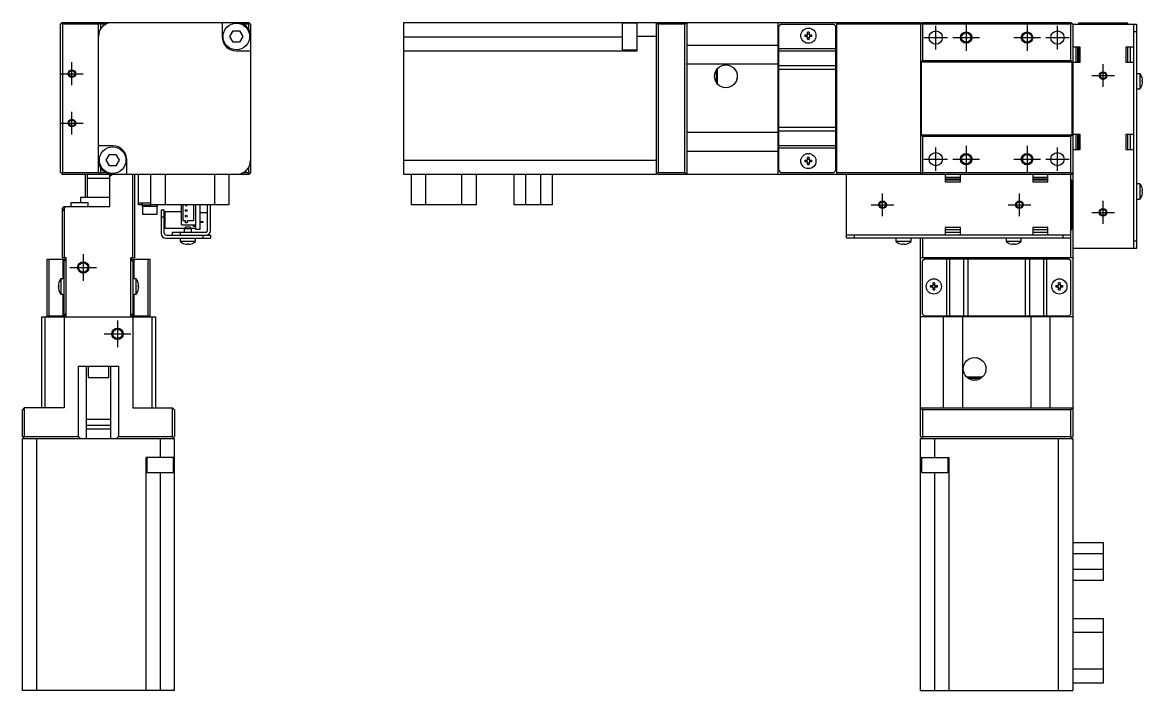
# Model space of a CAD drawing. Extents: x 0 to 615, y -8 to 370.
# Drawn here: x 320.9 to 615.5, y 102 to 277.9 of the extents above; entities that cross this region are included whole.
import ezdxf

# ---------------------------------------------------------------- set-up
doc = ezdxf.new("R2010")
doc.units = 0
doc.header["$LTSCALE"] = 0.5
doc.linetypes.add('CENTER', pattern=[50.8, 31.75, -6.35, 6.35, -6.35])
for name, color, linetype in [('MSM_CENTER', 1, 'CENTER'), ('MSM_CONTINUOUS', 7, 'CONTINUOUS'), ('MSM_NARROW', 5, 'CONTINUOUS')]:
    doc.layers.add(name, color=color, linetype=linetype)

msp = doc.modelspace()

# ---------------------------------------------------------------- linework, layer by layer
at = {"layer": 'MSM_CENTER'}
for p, q in [((561.07, 270.82), (561.07, 277.02)), ((569.07, 277.42), (569.07, 270.42)), ((585.07, 277.42), (585.07, 270.42)), ((593.07, 270.82), (593.07, 277.02)), ((557.97, 273.92), (564.17, 273.92)), ((565.57, 273.92), (572.57, 273.92)), ((581.57, 273.92), (588.57, 273.92)), ((589.97, 273.92), (596.17, 273.92)), ((333.88, 261.42), (333.88, 267.42)), ((605.07, 260.92), (605.07, 266.92)), ((330.88, 264.42), (336.88, 264.42)), ((602.07, 263.92), (608.07, 263.92)), ((333.88, 248.42), (333.88, 254.42)), ((330.88, 251.42), (336.88, 251.42)), ((561.07, 238.82), (561.07, 245.02)), ((569.07, 245.42), (569.07, 238.42)), ((585.07, 245.42), (585.07, 238.42)), ((593.07, 238.82), (593.07, 245.02)), ((557.97, 241.92), (564.17, 241.92)), ((565.57, 241.92), (572.57, 241.92)), ((581.57, 241.92), (588.57, 241.92)), ((589.97, 241.92), (596.17, 241.92)), ((547.07, 226.92), (547.07, 232.92)), ((583.07, 226.92), (583.07, 232.92)), ((544.07, 229.92), (550.07, 229.92)), ((580.07, 229.92), (586.07, 229.92)), ((605.07, 224.92), (605.07, 230.92)), ((602.07, 227.92), (608.07, 227.92)), ((336.88, 216.92), (336.88, 209.92)), ((333.38, 213.42), (340.38, 213.42)), ((345.88, 199.42), (345.88, 192.42)), ((342.38, 195.92), (349.38, 195.92))]:
    msp.add_line(p, q, dxfattribs=at)
at = {"layer": 'MSM_CONTINUOUS'}
for p, q in [((331.38, 277.92), (330.88, 277.42)), ((330.88, 238.42), (330.88, 277.42)), ((331.13, 277.67), (331.38, 277.42)), ((331.38, 277.92), (380.38, 277.92)), ((331.38, 277.42), (331.38, 238.42)), ((340.88, 277.42), (331.38, 277.42)), ((340.88, 277.42), (341.38, 277.92)), ((340.88, 238.42), (340.88, 277.42)), ((341.38, 277.42), (341.13, 277.67)), ((341.38, 277.42), (341.38, 276.08)), ((342.72, 277.42), (341.38, 277.42)), ((373.39, 277.92), (373.39, 274.13)), ((380.38, 277.42), (379.03, 277.42)), ((380.38, 277.92), (380.88, 277.42)), ((380.63, 277.67), (380.38, 277.42)), ((380.38, 276.08), (380.38, 277.42)), ((380.88, 277.42), (380.88, 238.42)), ((421.17, 237.92), (421.17, 277.92)), ((421.17, 277.92), (487.57, 277.92)), ((478.57, 277.69), (478.57, 270.69)), ((482.57, 277.69), (478.57, 277.69)), ((482.57, 270.43), (482.57, 277.92)), ((487.57, 277.92), (487.57, 237.92)), ((488.07, 277.92), (487.57, 277.42)), ((487.82, 277.67), (488.07, 277.42)), ((488.07, 277.92), (557.07, 277.92)), ((488.07, 277.42), (488.07, 238.42)), ((495.07, 277.42), (488.07, 277.42)), ((495.07, 277.42), (495.57, 277.92)), ((495.07, 238.42), (495.07, 277.42)), ((495.57, 277.92), (495.57, 237.92)), ((519.57, 277.92), (519.57, 237.92)), ((520.27, 277.42), (519.77, 276.92)), ((519.77, 238.92), (519.77, 276.92)), ((520.27, 277.42), (534.27, 277.42)), ((534.77, 276.92), (534.27, 277.42)), ((534.77, 238.92), (534.77, 276.92)), ((535.07, 237.92), (535.07, 277.92)), ((557.07, 277.42), (535.07, 277.42)), ((557.07, 277.92), (557.07, 237.92)), ((557.07, 277.42), (557.57, 277.92)), ((557.32, 277.67), (557.57, 277.42)), ((557.57, 277.92), (596.57, 277.92)), ((596.57, 277.42), (557.57, 277.42)), ((557.57, 277.42), (557.57, 267.92)), ((596.57, 277.92), (597.07, 277.42)), ((596.57, 277.42), (596.82, 277.67)), ((596.57, 267.92), (596.57, 277.42)), ((597.07, 277.42), (613.87, 277.42)), ((597.07, 277.42), (597.07, 168.92)), ((598.57, 277.72), (598.57, 277.42)), ((611.57, 277.72), (598.57, 277.72)), ((611.57, 277.42), (611.57, 277.72)), ((613.07, 277.42), (613.07, 218.42)), ((613.87, 277.42), (613.87, 218.42)), ((375.41, 274.19), (376.27, 275.69)), ((376.27, 272.69), (375.41, 274.19)), ((376.27, 275.69), (378.01, 275.69)), ((378.01, 275.69), (378.87, 274.19)), ((378.87, 274.19), (378.01, 272.69)), ((421.17, 274.13), (478.57, 274.13)), ((487.57, 274.22), (482.57, 274.22)), ((526.64, 274.62), (527.37, 274.62)), ((527.37, 274.22), (526.64, 274.22)), ((527.37, 274.62), (527.37, 275.35)), ((527.37, 273.49), (527.37, 274.22)), ((527.77, 275.35), (527.77, 274.62)), ((527.77, 274.62), (528.5, 274.62)), ((527.77, 274.22), (527.77, 273.49)), ((528.5, 274.22), (527.77, 274.22)), ((560.87, 275.66), (561.27, 275.66)), ((592.87, 275.66), (593.27, 275.66)), ((613.87, 275.42), (613.07, 275.42)), ((378.01, 272.69), (376.27, 272.69)), ((495.57, 271.92), (519.57, 271.92)), ((519.77, 272.17), (519.57, 272.17)), ((519.77, 271.04), (534.77, 271.04)), ((535.07, 272.17), (534.77, 272.17)), ((535.07, 271.67), (534.77, 271.67)), ((599.07, 271.42), (597.07, 271.42)), ((597.87, 271.42), (597.87, 267.42)), ((598.37, 271.42), (598.37, 267.42)), ((598.57, 271.42), (598.57, 267.42)), ((599.07, 267.42), (599.07, 271.42)), ((611.07, 271.42), (611.07, 267.42)), ((613.07, 271.42), (611.07, 271.42)), ((611.57, 267.42), (611.57, 271.42)), ((612.27, 267.42), (612.27, 271.42)), ((377.09, 270.43), (380.88, 270.43)), ((421.17, 270.43), (482.57, 270.43)), ((478.57, 270.69), (482.57, 270.69)), ((519.77, 268.92), (519.57, 268.92)), ((534.77, 270.34), (519.77, 270.34)), ((519.57, 266.92), (495.57, 266.92)), ((503.37, 262.06), (503.37, 265.38)), ((503.67, 261.68), (503.67, 265.76)), ((519.77, 267.92), (519.57, 267.92)), ((519.74, 265.2), (519.57, 265.2)), ((519.74, 265.8), (519.74, 250.04)), ((519.77, 265.8), (519.74, 265.8)), ((519.77, 266.57), (534.77, 266.57)), ((534.77, 265.51), (519.77, 265.51)), ((534.77, 266.17), (535.07, 266.17)), ((557.57, 267.92), (557.22, 267.57)), ((557.22, 267.57), (557.22, 248.27)), ((557.22, 267.57), (596.92, 267.57)), ((557.57, 267.92), (596.57, 267.92)), ((596.92, 267.57), (596.57, 267.92)), ((596.92, 248.27), (596.92, 267.57)), ((597.07, 267.42), (599.07, 267.42)), ((611.07, 267.42), (613.07, 267.42)), ((508.77, 263.14), (508.81, 263.14)), ((508.77, 262.95), (508.77, 263.14)), ((519.57, 262.7), (519.74, 262.7)), ((519.77, 264.75), (519.74, 264.75)), ((519.77, 264.16), (519.74, 264.16)), ((534.87, 262.92), (534.77, 262.92)), ((534.87, 252.92), (534.87, 262.92)), ((535.07, 262.72), (534.87, 262.92)), ((614.77, 264.42), (613.87, 264.42)), ((614.77, 264.42), (614.77, 260.42)), ((615.34, 263.31), (615.34, 263.31)), ((615.34, 262.6), (615.46, 262.6)), ((615.34, 262.24), (615.34, 262.6)), ((615.46, 262.24), (615.34, 262.24)), ((519.57, 260.2), (519.74, 260.2)), ((613.87, 260.42), (614.77, 260.42)), ((615.34, 261.53), (615.34, 261.54)), ((519.74, 255.65), (519.57, 255.65)), ((519.74, 253.15), (519.57, 253.15)), ((519.57, 250.65), (519.74, 250.65)), ((519.77, 251.68), (519.74, 251.68)), ((519.77, 251.1), (519.74, 251.1)), ((534.77, 252.92), (534.87, 252.92)), ((534.87, 252.92), (535.07, 253.12)), ((519.57, 248.92), (495.57, 248.92)), ((519.57, 247.92), (519.77, 247.92)), ((519.74, 250.04), (519.77, 250.04)), ((519.77, 250.34), (534.77, 250.34)), ((534.77, 249.28), (519.77, 249.28)), ((535.07, 249.67), (534.77, 249.67)), ((557.22, 248.27), (557.57, 247.92)), ((596.92, 248.27), (557.22, 248.27)), ((557.57, 247.92), (557.57, 238.42)), ((596.57, 247.92), (557.57, 247.92)), ((596.57, 247.92), (596.92, 248.27)), ((596.57, 238.42), (596.57, 247.92)), ((599.07, 248.42), (597.07, 248.42)), ((597.87, 248.42), (597.87, 244.42)), ((598.37, 248.42), (598.37, 244.42)), ((598.57, 248.42), (598.57, 244.42)), ((599.07, 244.42), (599.07, 248.42)), ((613.07, 248.42), (611.07, 248.42)), ((611.07, 248.42), (611.07, 244.42)), ((611.57, 244.42), (611.57, 248.42)), ((612.27, 244.42), (612.27, 248.42)), ((344.67, 245.41), (340.88, 245.41)), ((519.57, 246.92), (519.77, 246.92)), ((519.77, 245.51), (534.77, 245.51)), ((534.77, 244.8), (519.77, 244.8)), ((342.88, 241.66), (343.75, 243.16)), ((343.75, 240.16), (342.88, 241.66)), ((343.75, 243.16), (345.48, 243.16)), ((345.48, 243.16), (346.35, 241.66)), ((346.35, 241.66), (345.48, 240.16)), ((348.37, 237.92), (348.37, 241.71)), ((421.17, 241.62), (487.57, 241.62)), ((519.57, 243.92), (495.57, 243.92)), ((519.57, 243.67), (519.77, 243.67)), ((526.64, 241.62), (527.37, 241.62)), ((527.37, 241.62), (527.37, 242.35)), ((527.77, 242.35), (527.77, 241.62)), ((527.77, 241.62), (528.5, 241.62)), ((534.77, 244.17), (535.07, 244.17)), ((534.77, 243.67), (535.07, 243.67)), ((597.07, 244.42), (599.07, 244.42)), ((611.07, 244.42), (613.07, 244.42)), ((341.38, 239.77), (341.38, 238.42)), ((345.48, 240.16), (343.75, 240.16)), ((380.38, 238.42), (380.38, 239.77)), ((519.77, 238.92), (520.27, 238.42)), ((527.37, 241.22), (526.64, 241.22)), ((527.37, 240.49), (527.37, 241.22)), ((528.5, 241.22), (527.77, 241.22)), ((527.77, 241.22), (527.77, 240.49)), ((534.27, 238.42), (534.77, 238.92)), ((330.88, 238.42), (331.38, 237.92)), ((331.38, 238.42), (331.13, 238.17)), ((331.38, 238.42), (340.88, 238.42)), ((380.38, 237.92), (331.38, 237.92)), ((337.38, 237.92), (337.38, 231.92)), ((337.88, 237.92), (337.88, 231.92)), ((337.88, 236.92), (343.88, 236.92)), ((341.38, 237.92), (340.88, 238.42)), ((341.13, 238.17), (341.38, 238.42)), ((341.38, 238.42), (342.72, 238.42)), ((343.88, 229.42), (343.88, 237.92)), ((343.88, 237.42), (344.38, 237.92)), ((349.88, 215.92), (349.88, 237.92)), ((350.38, 237.92), (350.38, 215.92)), ((351.38, 229.92), (351.38, 237.92)), ((354.68, 229.92), (354.68, 237.92)), ((358.38, 237.92), (358.38, 229.92)), ((371.48, 229.92), (371.48, 237.92)), ((375.18, 237.92), (375.18, 229.92)), ((379.03, 238.42), (380.38, 238.42)), ((380.88, 238.42), (380.38, 237.92)), ((380.63, 238.17), (380.38, 238.42)), ((487.57, 237.92), (421.17, 237.92)), ((423.17, 229.92), (423.17, 237.92)), ((426.87, 237.92), (426.87, 229.92)), ((436.47, 229.92), (436.47, 237.92)), ((440.17, 237.92), (440.17, 229.92)), ((450.17, 229.92), (450.17, 237.92)), ((453.17, 237.92), (453.17, 229.92)), ((457.17, 229.92), (457.17, 237.92)), ((460.17, 237.92), (460.17, 229.92)), ((488.07, 237.92), (487.57, 238.42)), ((488.07, 238.42), (487.82, 238.17)), ((488.07, 238.42), (495.07, 238.42)), ((597.07, 237.92), (488.07, 237.92)), ((495.57, 237.92), (495.07, 238.42)), ((520.27, 238.42), (534.27, 238.42)), ((535.07, 238.42), (557.07, 238.42)), ((537.57, 221.12), (537.57, 237.92)), ((557.57, 237.92), (557.07, 238.42)), ((557.57, 238.42), (557.32, 238.17)), ((557.57, 238.42), (596.57, 238.42)), ((563.57, 237.92), (563.57, 235.92)), ((567.57, 237.12), (563.57, 237.12)), ((567.57, 236.62), (563.57, 236.62)), ((567.57, 236.42), (563.57, 236.42)), ((563.57, 235.92), (567.57, 235.92)), ((567.57, 235.92), (567.57, 237.92)), ((586.57, 237.92), (586.57, 235.92)), ((590.57, 237.12), (586.57, 237.12)), ((590.57, 236.62), (586.57, 236.62)), ((590.57, 236.42), (586.57, 236.42)), ((586.57, 235.92), (590.57, 235.92)), ((590.57, 235.92), (590.57, 237.92)), ((597.07, 238.42), (596.57, 237.92)), ((596.82, 238.17), (596.57, 238.42)), ((596.57, 215.92), (596.57, 237.92)), ((596.87, 236.42), (596.57, 236.42)), ((596.87, 223.42), (596.87, 236.42)), ((614.77, 235.42), (613.87, 235.42)), ((614.77, 235.42), (614.77, 231.42)), ((615.34, 234.31), (615.34, 234.31)), ((615.34, 233.6), (615.46, 233.6)), ((615.34, 233.24), (615.34, 233.6)), ((615.46, 233.24), (615.34, 233.24)), ((338.13, 230.42), (333.63, 230.42)), ((333.63, 230.42), (333.63, 229.42)), ((336.13, 231.92), (343.88, 231.92)), ((336.13, 231.92), (336.13, 230.42)), ((338.13, 229.42), (338.13, 230.42)), ((351.38, 230.42), (354.68, 230.42)), ((352.38, 229.92), (351.38, 229.92)), ((352.38, 230.42), (352.38, 229.42)), ((352.38, 229.92), (354.68, 229.92)), ((375.18, 229.92), (354.68, 229.92)), ((356.38, 229.42), (356.38, 229.92)), ((362.68, 224.67), (362.68, 229.92)), ((363.18, 225.67), (363.18, 229.92)), ((365.88, 229.92), (365.88, 225.67)), ((366.38, 229.92), (366.38, 223.42)), ((367.58, 229.92), (367.58, 223.42)), ((369.58, 223.12), (369.58, 229.92)), ((370.38, 223.12), (370.38, 229.92)), ((440.17, 229.92), (423.17, 229.92)), ((460.17, 229.92), (450.17, 229.92)), ((613.87, 231.42), (614.77, 231.42)), ((615.34, 232.53), (615.34, 232.54)), ((331.38, 228.92), (331.88, 229.42)), ((331.38, 215.92), (331.38, 228.92)), ((331.88, 228.81), (331.38, 228.31)), ((332.18, 229.42), (331.88, 228.81)), ((331.88, 229.42), (343.88, 229.42)), ((331.88, 228.81), (331.88, 215.92)), ((356.38, 229.42), (352.38, 229.42)), ((352.48, 229.42), (352.48, 227.42)), ((352.48, 227.42), (356.28, 227.42)), ((356.28, 227.42), (356.28, 229.42)), ((357.38, 228.62), (357.38, 222.32)), ((357.38, 228.62), (358.18, 228.62)), ((358.18, 222.42), (358.18, 228.62)), ((358.38, 223.67), (358.38, 228.17)), ((358.38, 228.17), (362.68, 228.17)), ((367.58, 227.92), (369.58, 227.92)), ((358.18, 226.62), (357.38, 226.62)), ((362.68, 224.67), (366.38, 224.67)), ((363.73, 225.67), (363.18, 225.67)), ((363.88, 224.12), (363.58, 223.82)), ((363.73, 225.17), (363.73, 225.67)), ((364.23, 225.17), (363.73, 225.17)), ((363.88, 224.12), (364.88, 224.12)), ((364.23, 225.67), (364.23, 225.17)), ((365.88, 225.67), (364.23, 225.67)), ((365.18, 223.82), (364.88, 224.12)), ((365.83, 224.22), (365.83, 224.67)), ((366.38, 224.22), (365.83, 224.22)), ((367.58, 225.55), (368.38, 225.55)), ((367.58, 225.3), (368.38, 225.3)), ((368.38, 225.3), (368.38, 225.55)), ((563.57, 223.92), (563.57, 221.92)), ((567.57, 223.92), (563.57, 223.92)), ((567.57, 221.92), (567.57, 223.92)), ((590.57, 223.92), (586.57, 223.92)), ((586.57, 223.92), (586.57, 221.92)), ((590.57, 221.92), (590.57, 223.92)), ((363.43, 223.67), (358.38, 223.67)), ((358.58, 221.12), (370.38, 221.12)), ((358.68, 221.92), (370.38, 221.92)), ((360.38, 221.92), (360.38, 222.72)), ((360.38, 222.72), (369.18, 222.72)), ((362.38, 222.72), (362.38, 221.92)), ((362.38, 221.12), (362.38, 220.22)), ((363.58, 223.82), (363.38, 223.62)), ((365.38, 223.62), (363.38, 223.62)), ((363.38, 223.62), (363.38, 222.72)), ((365.38, 223.62), (365.18, 223.82)), ((366.38, 223.67), (365.33, 223.67)), ((365.38, 222.72), (365.38, 223.62)), ((367.58, 223.42), (366.38, 223.42)), ((366.38, 220.22), (366.38, 221.12)), ((368.38, 221.12), (368.38, 221.92)), ((370.38, 221.92), (370.38, 221.12)), ((596.57, 221.92), (537.57, 221.92)), ((596.57, 221.12), (537.57, 221.12)), ((539.57, 221.92), (539.57, 221.12)), ((550.57, 221.12), (550.57, 220.22)), ((554.57, 220.22), (554.57, 221.12)), ((557.07, 168.92), (557.07, 221.12)), ((557.57, 221.12), (557.57, 215.92)), ((563.57, 223.42), (567.57, 223.42)), ((563.57, 222.72), (567.57, 222.72)), ((579.57, 221.12), (579.57, 220.22)), ((583.57, 220.22), (583.57, 221.12)), ((586.57, 223.42), (590.57, 223.42)), ((586.57, 222.72), (590.57, 222.72)), ((594.57, 221.12), (594.57, 221.92)), ((596.57, 223.42), (596.87, 223.42)), ((366.38, 220.22), (362.38, 220.22)), ((363.49, 219.65), (363.49, 219.65)), ((364.2, 219.65), (364.56, 219.65)), ((364.2, 219.53), (364.2, 219.65)), ((364.56, 219.65), (364.56, 219.53)), ((365.26, 219.65), (365.27, 219.65)), ((554.57, 220.22), (550.57, 220.22)), ((551.68, 219.65), (551.68, 219.65)), ((552.39, 219.65), (552.75, 219.65)), ((552.39, 219.53), (552.39, 219.65)), ((552.75, 219.65), (552.75, 219.53)), ((553.46, 219.65), (553.46, 219.65)), ((583.57, 220.22), (579.57, 220.22)), ((580.68, 219.65), (580.68, 219.65)), ((581.39, 219.65), (581.75, 219.65)), ((581.39, 219.53), (581.39, 219.65)), ((581.75, 219.65), (581.75, 219.53)), ((582.46, 219.65), (582.46, 219.65)), ((613.87, 218.42), (597.07, 218.42)), ((613.07, 220.42), (613.87, 220.42)), ((327.38, 200.62), (327.38, 215.62)), ((327.38, 215.62), (332.38, 215.62)), ((327.82, 215.62), (327.82, 200.62)), ((332.38, 215.92), (331.38, 215.92)), ((331.58, 210.42), (331.58, 215.62)), ((331.88, 200.62), (331.88, 215.62)), ((332.38, 215.12), (331.88, 215.12)), ((332.38, 200.42), (332.38, 215.92)), ((350.38, 215.92), (349.38, 215.92)), ((349.38, 200.42), (349.38, 215.92)), ((349.38, 215.62), (354.38, 215.62)), ((349.88, 215.12), (349.38, 215.12)), ((349.88, 215.62), (349.88, 200.62)), ((350.17, 215.62), (350.17, 210.42)), ((353.94, 200.62), (353.94, 215.62)), ((354.38, 215.62), (354.38, 200.62)), ((597.07, 215.92), (557.07, 215.92)), ((558.07, 215.62), (557.57, 215.12)), ((557.57, 201.12), (557.57, 215.12)), ((596.07, 215.62), (558.07, 215.62)), ((562.82, 215.92), (562.82, 215.62)), ((563.32, 215.92), (563.32, 215.62)), ((563.95, 200.62), (563.95, 215.62)), ((564.65, 215.62), (564.65, 200.62)), ((568.42, 200.62), (568.42, 215.62)), ((568.82, 215.62), (568.82, 215.92)), ((569.48, 215.62), (569.48, 200.62)), ((572.27, 215.92), (572.07, 215.72)), ((582.07, 215.72), (572.07, 215.72)), ((572.07, 215.72), (572.07, 215.62)), ((582.07, 215.72), (581.87, 215.92)), ((582.07, 215.62), (582.07, 215.72)), ((584.65, 200.62), (584.65, 215.62)), ((585.32, 215.92), (585.32, 215.62)), ((585.72, 215.62), (585.72, 200.62)), ((589.48, 200.62), (589.48, 215.62)), ((590.19, 215.62), (590.19, 200.62)), ((590.82, 215.62), (590.82, 215.92)), ((591.32, 215.62), (591.32, 215.92)), ((596.57, 215.12), (596.07, 215.62)), ((596.57, 201.12), (596.57, 215.12)), ((330.42, 209.37), (330.42, 209.35)), ((330.98, 210.42), (330.98, 206.42)), ((331.88, 210.42), (330.98, 210.42)), ((350.78, 210.42), (349.88, 210.42)), ((350.78, 206.42), (350.78, 210.42)), ((351.33, 209.35), (351.33, 209.37)), ((560.37, 208.62), (560.37, 209.35)), ((560.77, 209.35), (560.77, 208.62)), ((593.37, 208.62), (593.37, 209.35)), ((593.77, 209.35), (593.77, 208.62)), ((330.29, 208.62), (330.42, 208.62)), ((330.42, 208.22), (330.29, 208.22)), ((330.42, 208.62), (330.42, 208.22)), ((330.42, 207.49), (330.42, 207.47)), ((330.98, 206.42), (331.88, 206.42)), ((331.58, 200.62), (331.58, 206.42)), ((349.88, 206.42), (350.78, 206.42)), ((350.17, 206.42), (350.17, 200.62)), ((351.33, 208.62), (351.46, 208.62)), ((351.33, 208.22), (351.33, 208.62)), ((351.46, 208.22), (351.33, 208.22)), ((351.33, 207.47), (351.33, 207.49)), ((559.64, 208.62), (560.37, 208.62)), ((560.37, 208.22), (559.64, 208.22)), ((560.37, 207.49), (560.37, 208.22)), ((560.77, 208.62), (561.5, 208.62)), ((560.77, 208.22), (560.77, 207.49)), ((561.5, 208.22), (560.77, 208.22)), ((592.64, 208.62), (593.37, 208.62)), ((593.37, 208.22), (592.64, 208.22)), ((593.37, 207.49), (593.37, 208.22)), ((593.77, 208.62), (594.5, 208.62)), ((594.5, 208.22), (593.77, 208.22)), ((593.77, 208.22), (593.77, 207.49)), ((325.88, 200.42), (325.88, 176.42)), ((325.88, 200.42), (355.88, 200.42)), ((326.88, 176.42), (326.88, 200.42)), ((332.38, 200.62), (327.38, 200.62)), ((331.88, 201.12), (332.38, 201.12)), ((331.88, 200.42), (331.88, 176.42)), ((349.38, 201.12), (349.88, 201.12)), ((354.38, 200.62), (349.38, 200.62)), ((349.88, 200.42), (349.88, 176.42)), ((354.88, 200.42), (354.88, 176.42)), ((355.88, 200.42), (355.88, 176.42)), ((597.07, 200.42), (557.07, 200.42)), ((557.57, 201.12), (558.07, 200.62)), ((596.07, 200.62), (558.07, 200.62)), ((562.82, 200.62), (562.82, 200.42)), ((563.07, 176.42), (563.07, 200.42)), ((566.07, 200.62), (566.07, 200.42)), ((567.07, 200.62), (567.07, 200.42)), ((568.07, 200.42), (568.07, 176.42)), ((569.19, 200.62), (569.19, 200.59)), ((569.19, 200.59), (584.95, 200.59)), ((569.8, 200.59), (569.8, 200.42)), ((570.24, 200.62), (570.24, 200.59)), ((570.83, 200.62), (570.83, 200.59)), ((572.3, 200.42), (572.3, 200.59)), ((574.8, 200.42), (574.8, 200.59)), ((579.34, 200.59), (579.34, 200.42)), ((581.84, 200.59), (581.84, 200.42)), ((583.31, 200.62), (583.31, 200.59)), ((583.89, 200.62), (583.89, 200.59)), ((584.34, 200.42), (584.34, 200.59)), ((584.95, 200.59), (584.95, 200.62)), ((586.07, 200.42), (586.07, 176.42)), ((587.07, 200.42), (587.07, 200.62)), ((588.07, 200.42), (588.07, 200.62)), ((591.07, 200.42), (591.07, 176.42)), ((591.32, 200.42), (591.32, 200.62)), ((596.07, 200.62), (596.57, 201.12)), ((571.85, 189.62), (571.85, 189.67)), ((572.04, 189.62), (571.85, 189.62)), ((335.63, 187.42), (346.13, 187.42)), ((335.63, 168.92), (335.63, 187.42)), ((337.63, 187.42), (337.63, 168.42)), ((338.13, 187.42), (338.13, 184.42)), ((343.63, 184.42), (343.63, 187.42)), ((344.13, 168.42), (344.13, 187.42)), ((346.13, 187.42), (346.13, 168.92)), ((338.13, 184.42), (343.63, 184.42)), ((573.31, 184.52), (569.23, 184.52)), ((572.93, 184.22), (569.61, 184.22)), ((321.38, 176.42), (320.88, 175.92)), ((320.88, 168.92), (320.88, 175.92)), ((331.88, 176.42), (321.38, 176.42)), ((321.38, 176.42), (321.38, 168.92)), ((349.88, 176.42), (360.38, 176.42)), ((360.38, 168.92), (360.38, 176.42)), ((360.88, 175.92), (360.38, 176.42)), ((360.88, 175.92), (360.88, 168.92)), ((557.57, 175.92), (557.07, 176.42)), ((557.07, 176.42), (597.07, 176.42)), ((557.57, 175.92), (557.57, 168.92)), ((596.57, 175.92), (557.57, 175.92)), ((597.07, 176.42), (596.57, 175.92)), ((596.57, 168.92), (596.57, 175.92)), ((344.13, 173.42), (337.63, 173.42)), ((337.63, 171.92), (344.13, 171.92)), ((337.63, 170.92), (344.13, 170.92)), ((320.88, 168.92), (321.38, 168.42)), ((320.88, 102.02), (320.88, 168.42)), ((320.88, 168.42), (360.88, 168.42)), ((321.13, 168.67), (321.38, 168.92)), ((321.38, 168.92), (335.63, 168.92)), ((324.58, 168.42), (324.58, 102.02)), ((335.63, 168.92), (336.13, 168.42)), ((345.63, 168.42), (346.13, 168.92)), ((346.13, 168.92), (360.38, 168.92)), ((357.18, 163.42), (357.18, 168.42)), ((360.38, 168.92), (360.63, 168.67)), ((360.88, 168.92), (360.38, 168.42)), ((360.88, 102.02), (360.88, 168.42)), ((557.07, 168.92), (557.57, 168.42)), ((557.07, 168.42), (597.07, 168.42)), ((557.07, 102.02), (557.07, 168.42)), ((557.32, 168.67), (557.57, 168.92)), ((557.57, 168.92), (596.57, 168.92)), ((560.77, 168.42), (560.77, 163.42)), ((593.37, 102.02), (593.37, 168.42)), ((596.57, 168.92), (596.82, 168.67)), ((597.07, 168.92), (596.57, 168.42)), ((597.07, 168.42), (597.07, 102.02)), ((360.88, 163.42), (353.39, 163.42)), ((353.39, 102.02), (353.39, 163.42)), ((353.64, 163.42), (353.64, 159.42)), ((360.64, 159.42), (360.64, 163.42)), ((557.07, 163.42), (564.56, 163.42)), ((557.31, 163.42), (557.31, 159.42)), ((564.31, 159.42), (564.31, 163.42)), ((564.56, 102.02), (564.56, 163.42)), ((353.64, 159.42), (360.64, 159.42)), ((357.09, 159.42), (357.09, 102.02)), ((557.31, 159.42), (564.31, 159.42)), ((560.86, 102.02), (560.86, 159.42)), ((597.07, 141.02), (605.07, 141.02)), ((605.07, 141.02), (605.07, 131.02)), ((605.07, 138.02), (597.07, 138.02)), ((597.07, 134.02), (605.07, 134.02)), ((605.07, 131.02), (597.07, 131.02)), ((597.07, 121.02), (605.07, 121.02)), ((605.07, 121.02), (605.07, 104.02)), ((605.07, 117.32), (597.07, 117.32)), ((597.07, 107.72), (605.07, 107.72)), ((605.07, 104.02), (597.07, 104.02)), ((360.88, 102.02), (320.88, 102.02)), ((557.07, 102.02), (597.07, 102.02))]:
    msp.add_line(p, q, dxfattribs=at)
for centre, radius in [((377.14, 274.19), 3.5), ((527.57, 274.42), 2), ((561.07, 273.92), 1.75), ((569.07, 273.92), 1.23), ((585.07, 273.92), 1.23), ((593.07, 273.92), 1.75), ((333.88, 264.42), 0.783), ((505.87, 263.72), 3), ((605.07, 263.92), 0.783), ((333.88, 251.42), 0.783), ((344.61, 241.66), 3.5), ((527.57, 241.42), 2), ((561.07, 241.92), 1.75), ((569.07, 241.92), 1.23), ((585.07, 241.92), 1.23), ((593.07, 241.92), 1.75), ((547.07, 229.92), 0.783), ((583.07, 229.92), 0.783), ((363.98, 228.42), 0.25), ((363.98, 226.92), 0.25), ((605.07, 227.92), 0.783), ((336.88, 213.42), 1.23), ((560.57, 208.42), 2), ((593.57, 208.42), 2), ((345.88, 195.92), 1.23), ((571.27, 186.72), 3)]:
    msp.add_circle(centre, radius, dxfattribs=at)
for centre, radius, start, end in [((344.58, 274.22), 3.7, 90, 180), ((377.18, 274.22), 3.7, 0, 90), ((377.09, 274.13), 3.7, 180, 270), ((527.57, 274.42), 0.95, 167.8468, 192.1532), ((527.57, 274.42), 0.435, 152.6335, 207.3665), ((527.57, 274.42), 0.95, 77.8468, 102.1532), ((527.57, 274.42), 0.435, 62.6335, 117.3665), ((527.57, 274.42), 0.435, 242.6335, 297.3665), ((527.57, 274.42), 0.435, 332.6335, 27.3665), ((527.57, 274.42), 0.95, 347.8468, 12.1532), ((527.57, 274.42), 0.95, 257.8468, 282.1532), ((612.27, 262.42), 3.2, 16.1225, 38.6822), ((612.27, 262.42), 3.19, 3.2297, 16.1067), ((612.27, 262.42), 3.19, 343.8933, 356.7703), ((612.27, 262.42), 3.2, 321.3178, 343.8775), ((344.67, 241.71), 3.7, 0, 90), ((344.58, 241.62), 3.7, 180, 270), ((377.18, 241.62), 3.7, 270, 0), ((527.57, 241.42), 0.95, 167.8468, 192.1532), ((527.57, 241.42), 0.435, 152.6335, 207.3665), ((527.57, 241.42), 0.95, 77.8468, 102.1532), ((527.57, 241.42), 0.435, 62.6335, 117.3665), ((527.57, 241.42), 0.435, 332.6335, 27.3665), ((527.57, 241.42), 0.95, 347.8468, 12.1532), ((527.57, 241.42), 0.435, 242.6335, 297.3665), ((527.57, 241.42), 0.95, 257.8468, 282.1532), ((612.27, 233.42), 3.2, 16.1225, 38.6822), ((612.27, 233.42), 3.19, 3.2297, 16.1067), ((612.27, 233.42), 3.19, 343.8933, 356.7703), ((363.98, 229.92), 0.25, 180, 0), ((612.27, 233.42), 3.2, 321.3178, 343.8775), ((358.58, 222.32), 1.2, 180, 270), ((358.68, 222.42), 0.5, 180, 270), ((369.18, 223.12), 0.4, 270, 0), ((369.18, 223.12), 1.2, 270, 0), ((364.38, 222.72), 3.2, 231.3178, 253.8775), ((364.38, 222.72), 3.19, 253.8933, 266.7703), ((364.38, 222.72), 3.19, 273.2297, 286.1067), ((364.38, 222.72), 3.2, 286.1225, 308.6822), ((552.57, 222.72), 3.2, 231.3178, 253.8775), ((552.57, 222.72), 3.19, 253.8933, 266.7703), ((552.57, 222.72), 3.19, 273.2297, 286.1067), ((552.57, 222.72), 3.2, 286.1225, 308.6822), ((581.57, 222.72), 3.2, 231.3178, 253.8775), ((581.57, 222.72), 3.19, 253.8933, 266.7703), ((581.57, 222.72), 3.19, 273.2297, 286.1067), ((581.57, 222.72), 3.2, 286.1225, 308.6822), ((333.48, 208.42), 3.19, 163.0947, 176.4096), ((333.48, 208.42), 3.2, 141.3178, 162.73), ((348.28, 208.42), 3.2, 17.27, 38.6822), ((348.28, 208.42), 3.19, 3.5904, 16.9053), ((560.57, 208.42), 0.95, 77.8468, 102.1532), ((593.57, 208.42), 0.95, 77.8468, 102.1532), ((333.48, 208.42), 3.19, 183.5903, 196.9053), ((333.48, 208.42), 3.2, 197.27, 218.6822), ((348.28, 208.42), 3.2, 321.3178, 342.73), ((348.28, 208.42), 3.19, 343.0947, 356.4097), ((560.57, 208.42), 0.95, 167.8468, 192.1532), ((560.57, 208.42), 0.435, 152.6335, 207.3665), ((560.57, 208.42), 0.435, 62.6335, 117.3665), ((560.57, 208.42), 0.435, 242.6335, 297.3665), ((560.57, 208.42), 0.95, 257.8468, 282.1532), ((560.57, 208.42), 0.435, 332.6335, 27.3665), ((560.57, 208.42), 0.95, 347.8468, 12.1532), ((593.57, 208.42), 0.95, 167.8468, 192.1532), ((593.57, 208.42), 0.435, 152.6335, 207.3665), ((593.57, 208.42), 0.435, 62.6335, 117.3665), ((593.57, 208.42), 0.435, 242.6335, 297.3665), ((593.57, 208.42), 0.95, 257.8468, 282.1532), ((593.57, 208.42), 0.435, 332.6335, 27.3665), ((593.57, 208.42), 0.95, 347.8468, 12.1532)]:
    msp.add_arc(centre, radius, start, end, dxfattribs=at)
at = {"layer": 'MSM_NARROW'}
for centre, radius in [((569.07, 273.92), 1.5), ((585.07, 273.92), 1.5), ((333.88, 264.42), 1), ((605.07, 263.92), 1), ((333.88, 251.42), 1), ((569.07, 241.92), 1.5), ((585.07, 241.92), 1.5), ((547.07, 229.92), 1), ((583.07, 229.92), 1), ((605.07, 227.92), 1), ((336.88, 213.42), 1.5), ((345.88, 195.92), 1.5)]:
    msp.add_circle(centre, radius, dxfattribs=at)

doc.saveas('drawing.dxf')
